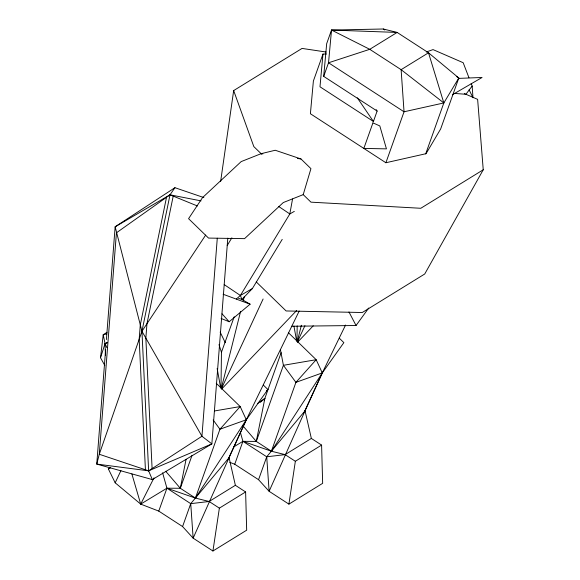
<?xml version="1.0" encoding="UTF-8"?>
<svg xmlns="http://www.w3.org/2000/svg" width="580" height="580" viewBox="0 0 580 580"><rect width="100%" height="100%" fill="white"/><g stroke="black" fill="none" stroke-linecap="round" stroke-linejoin="round"><path stroke-width="0.87" d="M221.016 387.918L221.444 352.248L218.986 344.6M296.996 341.055L297.177 325.902M105.632 349.493L96.758 464.087L152.322 479.573L211.86 443.896L227.795 238.17M106.408 339.568L115.144 226.787L174.935 187.695L203.87 197.584M217.282 238.206L201.942 436.254L148.632 470.837L96.758 464.087L99.281 454.263L141.948 331.289L170.012 194.815L174.935 187.695M326.547 53.998L322.973 54.07L319.986 86.79L373.426 121.474L377.13 111.063L376.123 109.584M377.13 111.063L323.691 76.379L326.678 43.66L331.521 30.058L383.3 29L397.133 32.429L428.504 52.787L458.809 78.003L440.662 128.963L426.053 153.678L385.896 162.741L310.394 113.738L313.381 81.019L322.973 54.07M456.54 76.538L458.809 78.003L443.83 102.943L404.042 111.781L328.534 62.778L369.757 49.314L397.133 32.429L331.521 30.058L328.534 62.778L323.691 76.379M104.806 365.487L100.521 357.744L103.211 334.711L107.003 332.311M220.618 181.562L233.667 90.581L302.042 48.416L326.134 52.026M212.932 551L219.37 508.138L245.615 491.949L235.371 485.3L229.078 457.671L190.733 503.65L182.577 526.553L193.14 538.16L212.932 551L246.674 530.185L245.615 491.949M288.912 504.136L295.351 461.274L321.595 445.085L311.351 438.436L305.058 410.814L266.713 456.786L258.557 479.689L269.12 491.296L288.912 504.136L322.654 483.328L321.595 445.085M292.545 198.983L289.819 213.955L240.381 295.474L236.372 298.968M219.37 508.138L209.126 501.49L195.417 498.075L180.315 488.273L186.079 459.316M295.351 461.274L285.106 454.626L271.396 451.218L256.295 441.416L264.857 398.416L257.563 403.506M166.525 197.28L140.287 324.887L139.171 339.293L145.421 469.757M173.21 196.112L146.965 323.712L145.848 338.118L152.098 468.589M221.437 387.94L240.577 311.482M243.216 300.94L244.318 296.539M297.417 341.083L301.375 325.264M100.521 357.744L105.045 343.585L103.211 334.711L106.742 333.899M182.577 526.553L158.768 511.103L166.924 488.2L162.603 472.83M110.613 467.509L108.359 468.894L115.181 482.807L140.708 504.122L166.924 488.2L180.315 488.273L192.06 455.3M235.371 485.3L209.126 501.49L190.733 503.65L166.924 488.2L195.417 498.075L219.936 429.222L240.2 406.558L216.246 383.278M258.557 479.689L234.748 464.239L242.904 441.337L240.504 432.796M264.27 400.062L281.155 352.64M233.653 446.955L242.904 441.337L256.295 441.416L283.395 365.306L280.401 349.428M311.351 438.436L285.106 454.626L266.713 456.786L242.904 441.337L271.396 451.218L295.916 382.358L316.18 359.701L288.34 332.637M385.896 162.741L404.042 111.781L401.121 69.672L369.757 49.314L331.521 30.058M425.684 153.903L443.83 102.943L428.504 52.787L401.121 69.672L443.83 102.943M221.444 352.248L234.24 316.731M228.332 459.324L246.297 419.768L299.178 311.054M304.312 412.46L322.277 372.911L345.557 325.039M229.078 457.671L193.14 538.16L190.733 503.65M305.058 410.814L269.12 491.296L266.713 456.786M228.636 458.229L246.297 419.768L267.88 389.485L263.349 385.084M304.616 411.372L322.277 372.911L343.86 342.628L339.329 338.22M221.371 388.883L263.102 298.997M297.351 342.026L304.942 325.677M115.181 482.807L120.937 470.605M158.768 511.103L140.708 504.122L153.997 477.869M464.341 93.583L477.63 99.361L483.241 169.766L424.734 273.992L362.282 312.511L286.121 310.96L256.251 281.902M227.208 245.492L231.877 237.8M238.539 298.308L241.932 299.432L252.358 288.586L282.214 239.373M195.417 498.075L246.297 419.768L240.2 406.558L214.506 410.959M271.396 451.218L322.277 372.911L316.18 359.701L283.395 365.306L295.916 382.358L322.277 372.911M205.668 235.081L141.948 331.289L148.632 470.837L152.322 479.573M291.747 326.25L356.048 325.51L368.699 308.038M471.199 83.556L472.163 86.058L465.928 94.272L454.198 93.402M221.618 389.049L296.699 310.459M297.598 342.185L313.243 325.815M266.619 390.739L267.88 389.485M260.333 402.288L264.857 398.416M221.132 318.456L229.165 321.755L250.103 304.195L241.932 299.432L240.381 295.474L224.199 284.599M483.241 169.766L420.79 208.278L310.96 202.159L303.166 194.575M108.359 468.894L110.606 467.538M452.349 94.765L482.082 77.466L458.802 78.387M294.314 211.374L289.819 213.955L278.784 206.538M240.381 295.474L252.358 288.586M105.451 355.141L105.045 343.585L107.496 342.505M261.109 153.678L241.179 161.595L202.456 197.693L188.573 218.667L208.524 238.075L244.564 238.648L283.286 202.55L303.217 194.626L310.938 168.649L300.962 158.949L275.232 150.256L261.109 153.678L262.885 153.91M105.284 345.332L105.045 343.585L107.525 342.613M426.271 52.019L433.028 49.597L463.181 62.712L468.959 77.72M246.297 419.768L219.936 429.222L213.157 419.985M297.417 158.478L300.962 158.949M201.013 200.876L170.012 194.815L115.144 226.787L141.948 331.289L201.942 436.254L211.86 443.896L148.632 470.837L99.281 454.263L116.435 232.805L170.012 194.815L197.403 205.965M223.104 294.248L250.103 304.195M229.825 462.34L234.748 464.239M383.3 29L384.808 29.979M261.609 154.157L253.815 146.581L233.667 90.581M222.031 313.802L229.165 321.755M242.846 425.763L256.295 441.416M165.699 471.264L180.315 488.273M357.302 97.802L373.426 121.474M348.964 311.953L356.048 325.51M469.104 89.791L472.997 97.759L472.163 86.058M220.154 332.123L225.272 342.7M105.045 343.585L106.879 347.652M131.877 473.962L140.708 504.122M293.93 326.04L296.656 341.069M217.145 368.481L220.675 387.933M372.933 122.866L363.834 148.422L386.447 148.864L379.813 125.925L372.933 122.866"/></g></svg>
